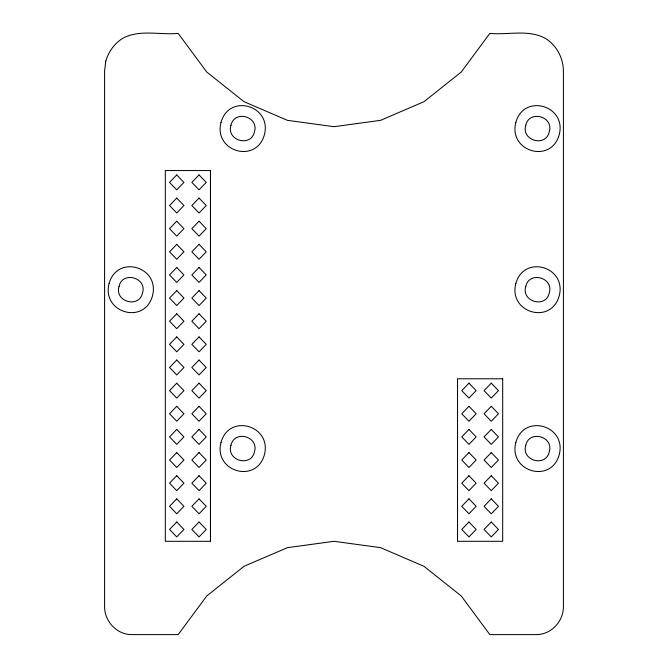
<?xml version="1.0" encoding="UTF-8"?>
<svg xmlns="http://www.w3.org/2000/svg" width="668" height="668" viewBox="0 0 668 668"><rect width="100%" height="100%" fill="white"/><g stroke="black" fill="none" stroke-linecap="round" stroke-linejoin="round"><path stroke-width="1" d="M210.478 541.305L210.478 170.549L165.313 170.549L165.313 541.305L210.478 541.305L210.478 170.549M105.811 61.064L104.584 70.716L104.584 606.611C104.442 621.215 116.75 634.633 131.571 634.6L178.172 634.6L206.771 595.956L244.029 566.305L287.432 547.66L334 541.305L380.568 547.66L423.971 566.305L461.229 595.956L489.828 634.6L536.429 634.6C551.25 634.633 563.558 621.215 563.416 606.611L563.416 70.716C563.199 57.749 556.469 45.299 545.422 38.402C528.421 29.108 508.181 35.162 489.828 33.4L461.237 72.044L423.971 101.695L380.568 120.34L334 126.695L287.432 120.34L244.037 101.695L206.771 72.044L178.172 33.4C159.827 35.162 139.579 29.108 122.578 38.402C114.387 43.637 108.5 51.737 105.811 61.064M109.059 283.658C101.553 312.707 144.497 325.341 152.513 295.732C160.028 266.674 117.075 254.049 109.059 283.658M119.054 286.43C114.186 301.644 139.136 308.825 142.518 292.951C147.386 277.738 122.436 270.557 119.054 286.43M220.983 122.536C213.468 151.586 256.42 164.211 264.436 134.602C271.951 105.552 228.999 92.927 220.983 122.536M230.978 125.308C226.11 140.522 251.059 147.703 254.441 131.83C259.309 116.616 234.359 109.435 230.978 125.308M220.983 442.542C213.468 471.591 256.42 484.216 264.436 454.616C271.951 425.558 228.999 412.933 220.983 442.542M230.978 445.314C226.11 460.528 251.059 467.709 254.441 451.835C259.309 436.621 234.359 429.44 230.978 445.314M515.805 122.536C508.29 151.586 551.242 164.211 559.258 134.602C566.773 105.552 523.821 92.927 515.805 122.536M525.799 125.308C520.931 140.522 545.881 147.703 549.263 131.83C554.131 116.616 529.181 109.435 525.799 125.308M515.805 283.658C508.29 312.707 551.242 325.341 559.258 295.732C566.773 266.674 523.821 254.049 515.805 283.658M525.799 286.43C520.931 301.644 545.881 308.825 549.263 292.951C554.131 277.738 529.181 270.557 525.799 286.43M515.805 442.542C508.29 471.591 551.242 484.216 559.258 454.616C566.773 425.558 523.821 412.933 515.805 442.542M525.799 445.314C520.931 460.528 545.881 467.709 549.263 451.835C554.131 436.621 529.181 429.44 525.799 445.314M176.736 174.933L169.538 182.397L176.736 189.854L183.934 182.397L176.736 174.933M176.736 198.07L169.538 205.535L176.736 212.992L183.934 205.535L176.736 198.07M199.047 174.933L191.85 182.397L199.047 189.854L206.245 182.397L199.047 174.933M176.736 221.208L169.538 228.665L176.736 236.13L183.934 228.665L176.736 221.208M199.047 198.07L191.85 205.535L199.047 212.992L206.245 205.535L199.047 198.07M176.736 244.346L169.538 251.803L176.736 259.267L183.934 251.803L176.736 244.346M199.047 221.208L191.85 228.665L199.047 236.13L206.245 228.665L199.047 221.208M176.736 267.484L169.538 274.94L176.736 282.405L183.934 274.94L176.736 267.484M199.047 244.346L191.85 251.803L199.047 259.267L206.245 251.803L199.047 244.346M176.736 290.613L169.538 298.078L176.736 305.543L183.934 298.078L176.736 290.613M199.047 267.484L191.85 274.94L199.047 282.405L206.245 274.94L199.047 267.484M176.736 313.751L169.538 321.216L176.736 328.681L183.934 321.216L176.736 313.751M199.047 290.613L191.85 298.078L199.047 305.543L206.245 298.078L199.047 290.613M176.736 336.889L169.538 344.354L176.736 351.819L183.934 344.354L176.736 336.889M199.047 313.751L191.85 321.216L199.047 328.681L206.245 321.216L199.047 313.751M176.736 360.027L169.538 367.492L176.736 374.957L183.934 367.492L176.736 360.027M199.047 336.889L191.85 344.354L199.047 351.819L206.245 344.354L199.047 336.889M176.736 383.165L169.538 390.63L176.736 398.095L183.934 390.63L176.736 383.165M199.047 360.027L191.85 367.492L199.047 374.957L206.245 367.492L199.047 360.027M176.736 406.303L169.538 413.768L176.736 421.232L183.934 413.768L176.736 406.303M199.047 383.165L191.85 390.63L199.047 398.095L206.245 390.63L199.047 383.165M176.736 429.44L169.538 436.905L176.736 444.37L183.934 436.905L176.736 429.44M199.047 406.303L191.85 413.768L199.047 421.232L206.245 413.768L199.047 406.303M176.736 452.578L169.538 460.043L176.736 467.508L183.934 460.043L176.736 452.578M199.047 429.44L191.85 436.905L199.047 444.37L206.245 436.905L199.047 429.44M176.736 475.716L169.538 483.181L176.736 490.646L183.934 483.181L176.736 475.716M199.047 452.578L191.85 460.043L199.047 467.508L206.245 460.043L199.047 452.578M176.736 498.854L169.538 506.319L176.736 513.784L183.934 506.319L176.736 498.854M199.047 475.716L191.85 483.181L199.047 490.646L206.245 483.181L199.047 475.716M176.736 521.992L169.538 529.457L176.736 536.922L183.934 529.457L176.736 521.992M199.047 498.854L191.85 506.319L199.047 513.784L206.245 506.319L199.047 498.854M199.047 521.992L191.85 529.457L199.047 536.922L206.245 529.457L199.047 521.992M468.953 383.165L461.755 390.63L468.953 398.095L476.15 390.63L468.953 383.165M468.953 406.303L461.755 413.768L468.953 421.232L476.15 413.768L468.953 406.303M491.264 383.165L484.066 390.63L491.264 398.095L498.462 390.63L491.264 383.165M468.953 429.44L461.755 436.905L468.953 444.37L476.15 436.905L468.953 429.44M491.264 406.303L484.066 413.768L491.264 421.232L498.462 413.768L491.264 406.303M468.953 452.578L461.755 460.043L468.953 467.508L476.15 460.043L468.953 452.578M491.264 429.44L484.066 436.905L491.264 444.37L498.462 436.905L491.264 429.44M468.953 475.716L461.755 483.181L468.953 490.646L476.15 483.181L468.953 475.716M491.264 452.578L484.066 460.043L491.264 467.508L498.462 460.043L491.264 452.578M468.953 498.854L461.755 506.319L468.953 513.784L476.15 506.319L468.953 498.854M491.264 475.716L484.066 483.181L491.264 490.646L498.462 483.181L491.264 475.716M468.953 521.992L461.755 529.457L468.953 536.922L476.15 529.457L468.953 521.992M491.264 498.854L484.066 506.319L491.264 513.784L498.462 506.319L491.264 498.854M491.264 521.992L484.066 529.457L491.264 536.922L498.462 529.457L491.264 521.992M502.687 378.781L457.53 378.781L457.53 541.305L502.687 541.305L502.687 378.781"/></g></svg>
